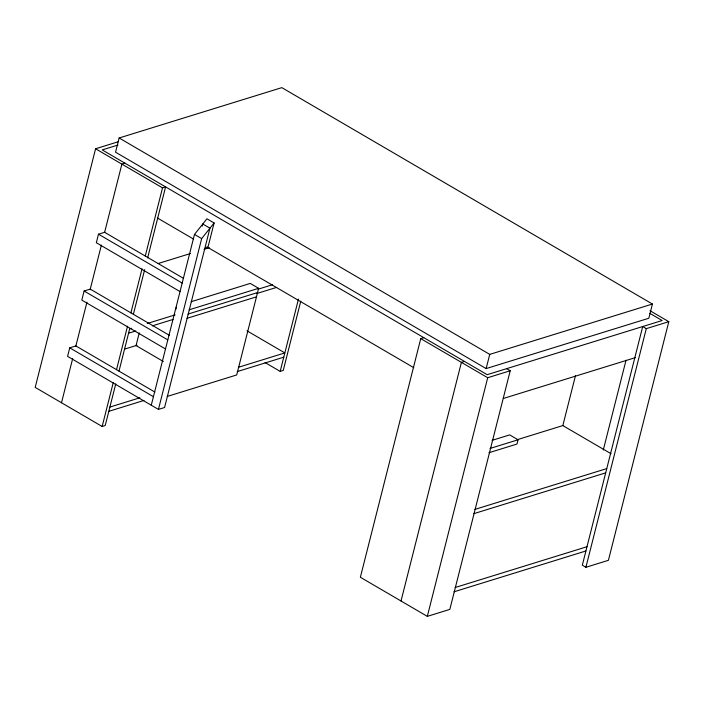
<?xml version="1.0" encoding="UTF-8"?>
<svg xmlns="http://www.w3.org/2000/svg" width="704" height="704" viewBox="0 0 704 704"><rect width="100%" height="100%" fill="white"/><g stroke="black" fill="none" stroke-linecap="round" stroke-linejoin="round"><path stroke-width="1.06" d="M118.096 141.794L95.586 148.764L35.2 387.394L102.15 426.483L105.213 425.533L115.764 383.856M119.143 137.984L115.553 152.196L486.147 368.588L648.833 318.243L652.423 304.04L281.829 87.639L119.143 137.984L489.746 354.385L652.423 304.04M154.88 392.066L75.874 345.937L69.74 347.838L67.584 356.356L158.435 409.411L164.578 407.51L209.95 228.184L202.778 223.995L202.242 226.125M169.259 335.245L90.253 289.115L84.119 291.016L81.814 300.106L165.502 348.973M183.638 278.432L104.632 232.302L98.49 234.194L96.334 242.722L180.022 291.588M61.503 402.75L72.644 358.714M75.786 346.289L86.944 302.183M90.077 289.828L101.394 245.08M104.632 232.302L121.889 164.12L124.951 163.17M102.15 426.483L113.309 382.386M116.521 369.67L127.53 326.181M130.9 312.849L142.041 268.814M145.279 256.036L162.527 187.854L165.598 186.903L147.629 257.919M118.967 371.193L129.659 328.944L131.727 328.302M133.417 314.107L144.681 269.588M139.26 332.904L136.057 345.567L163.337 361.495M151.263 405.222L194.489 234.423L206.932 218.786L214.104 222.974L207.9 247.474L204.838 248.415M175.789 309.417L176.334 307.287M158.435 409.411L201.661 238.612L214.104 222.974M191.127 301.726L250.263 283.422L258.632 288.306L236.711 374.95L167.191 396.466M265.047 362.56L280.174 371.386L298.47 299.112M300.766 301.198L283.246 370.436L280.174 371.386M423.826 337.682L420.754 338.633L360.369 577.262L427.319 616.361L449.83 609.391L510.215 370.753L506.625 368.667M401.016 601.005L461.402 362.366L464.473 361.416M486.147 368.588L489.746 354.385M427.319 616.361L487.705 377.722L510.215 370.753M492.052 440.361L509.687 434.896L518.056 439.789L516.974 444.048L488.963 452.716M517.361 439.657L562.839 425.577L575.45 375.76M603.275 450.032L626.014 360.272M585.904 567.274L646.29 328.645L668.8 321.675L608.414 560.314L585.904 567.274L582.322 565.18L642.708 326.55L646.29 328.645M117.955 145.042L102.238 149.908L487.186 374.678L662.147 320.531L649.818 313.333M157.96 263.578L190.414 253.537M204.019 249.33L209.255 247.702M189.121 309.822L258.632 288.306M147.233 323.506L175.138 314.873M258.104 289.194L272.571 284.715M188.038 314.081L257.558 292.565M128.577 333.203L135.81 330.968M152.354 325.846L173.026 319.449M257.03 293.454L276.663 287.382M186.965 318.34L256.476 296.833M124.502 349.149L137.069 345.259M109.886 407.07L139.867 397.795M238.339 367.321L284.847 352.924L247.034 330.845M108.812 411.33L143.95 400.453M237.257 371.58L283.774 357.183M503.395 398.464L635.518 357.579M490.037 448.457L518.056 439.789M474.866 509.414L606.76 468.591M473.792 513.674L605.686 472.859M455.101 587.532L586.995 546.718M454.018 591.8L585.913 550.977M650.012 310.71L668.8 321.675M95.586 148.764L162.527 187.854M420.754 338.633L487.705 377.722M562.839 425.577L611.054 453.737M194.489 234.423L201.661 238.612M157.502 218.046L193.574 239.105M206.862 246.866L413.785 367.69M98.49 234.194L182.178 283.061M84.119 291.016L167.798 339.882M69.74 347.838L153.419 396.695"/></g></svg>
